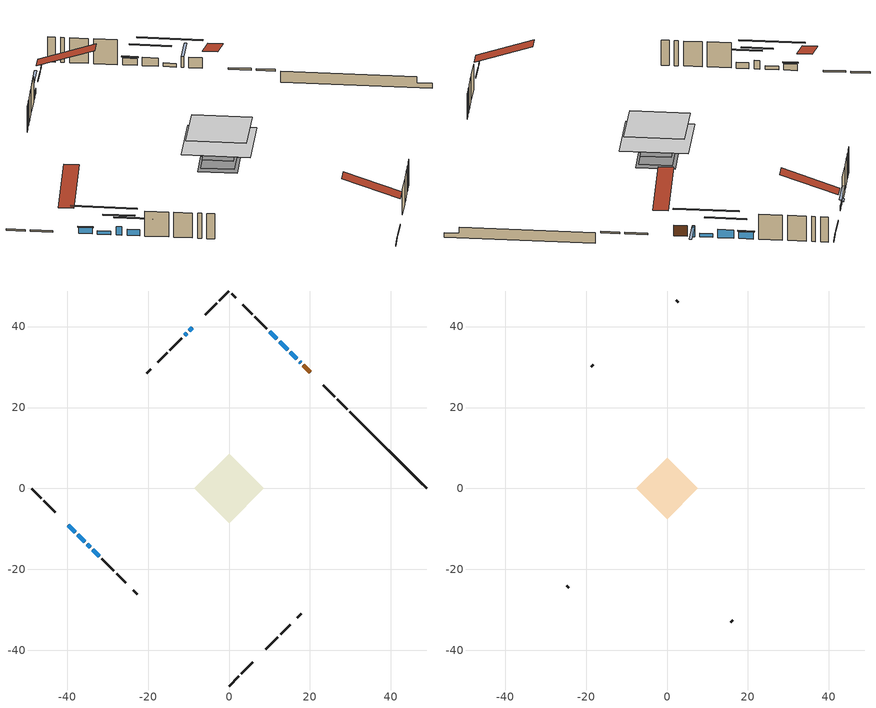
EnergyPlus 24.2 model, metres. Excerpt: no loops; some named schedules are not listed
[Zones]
conditioned space
 floor outside (Floor1 construction): -3.89,0 0,3.89 3.89,0 0,-3.89 z1.48
 floor adiabatic (AdiabaticFloorConstruction): -8.59,0 0,8.59 8.59,0 0,-8.59 z3.92
 floor foundation (Slab1 construction): -4.74,0.22 -0.22,4.74 4.74,-0.22 0.22,-4.74 z-0.63
 floor foundation (Slab2 construction): -4.2,0 0,4.2 4.2,0 0,-4.2 z0
 wall outside (RimJoist1 construction): 0,-48.79 2.38,-46.41 / -48.79,0 -46.41,-2.38 / 0,48.79 -2.38,46.41 / 29.17,19.62 26.79,22.01 z1.48:1.78
 wall outside (RimJoist2 construction): 3.04,-45.75 5.87,-42.92 / -45.75,-3.04 -42.92,-5.87 / -3.04,45.75 -5.87,42.92 / 26.13,22.66 23.3,25.49 z1.48:1.78
 wall outside (AdiabaticWallConstruction 1): 20.04,28.75 18.35,30.45 z1.48:3.51
 wall outside (AdiabaticWallConstruction): 17.69,31.1 17.42,31.37 z1.48:3.54; -39.67,-9.13 -38.01,-10.79 z1.48:2.71; 16.76,32.03 15.15,33.65 / -37.35,-11.44 -35.66,-13.13 z1.48:2.17; -35,-13.79 -34.28,-14.51 z1.48:3.11; 14.49,34.3 12.51,36.28 z1.48:3.08; -9.13,39.67 -9.77,39.02 z1.48:2.43; -33.63,-15.17 -32.06,-16.74 z1.48:2.64; 11.86,36.94 10.04,38.76 z1.48:2.83; -10.42,38.37 -10.98,37.81 z1.48:2.3
 wall outside (Wall1 construction): 9.13,-39.67 12.1,-36.69 / -31.4,-17.39 -28.43,-20.36 / -11.64,37.16 -14.61,34.19 / 9.38,39.41 6.41,42.39 z1.48:6.36
 wall outside (Wall2 construction): 12.76,-36.04 15.08,-33.71 / -27.77,-21.02 -25.45,-23.34 / -15.26,33.53 -17.59,31.21 / 5.75,43.04 3.43,45.37 z1.48:6.36
 wall outside (Wall4 construction): 16.88,-31.91 17.85,-30.94 / -23.65,-25.14 -22.68,-26.12 / -19.39,29.41 -20.36,28.43 / 1.63,47.16 0.66,48.14 z1.48:6.36
 wall foundation (FoundationWall1 construction): 29.83,18.97,-0.63 29.83,18.97,1.48 46.9,1.9,1.48 46.9,1.9,0.28 48.79,0,0.28 48.79,0,-0.63
 window (WindowConstruction 6): 17.69,31.1 17.42,31.37 z1.48:3.54
 window (WindowConstruction 5): -39.67,-9.13 -38.01,-10.79 z1.48:2.71
 window (WindowConstruction 8): 16.76,32.03 15.15,33.65 z1.48:2.17
 window (WindowConstruction 9): -37.35,-11.44 -35.66,-13.13 z1.48:2.17
 window (WindowConstruction 7): -35,-13.79 -34.28,-14.51 z1.48:3.1
 window (WindowConstruction): 14.49,34.3 12.51,36.28 z1.48:3.08
 window (WindowConstruction 1): -9.13,39.67 -9.77,39.03 z1.48:2.43
 window (WindowConstruction 2): -33.63,-15.17 -32.06,-16.73 z1.48:2.64
 window (WindowConstruction 3): 11.86,36.94 10.04,38.76 z1.48:2.83
 window (WindowConstruction 4): -10.42,38.37 -10.98,37.81 z1.48:2.3
 door (Door): 20.04,28.75 18.35,30.45 z1.48:3.51
 ceiling adiabatic (AdiabaticFloorConstruction): 0,-8.59 8.59,0 0,8.59 -8.59,0 z3.92
attic - vented
 floor to conditioned space (Floor2 construction Reversed): -7.57,0 0,7.57 7.57,0 0,-7.57 z6.36
 wall outside (Wall3 construction): 15.74,-33.06 16.22,-32.57 / -24.79,-24 -24.31,-24.49 / -18.24,30.55 -18.73,30.06 / 2.77,46.02 2.29,46.51 z1.48:6.36
 roof outside (Roof1 construction): 8.47,-40.32,6.36 1.09,-32.95,9.83 -0.85,-34.89,9.83 6.53,-42.27,6.36; -40.32,-8.47,6.36 -32.95,-1.09,9.83 -34.89,0.85,9.83 -42.27,-6.53,6.36; -8.47,40.32,6.36 -1.09,32.95,9.83 0.85,34.89,9.83 -6.53,42.27,6.36; 20.7,28.09,6.36 13.32,20.72,9.83 15.27,18.77,9.83 22.64,26.15,6.36
shading: 17.4,31.39 17.71,31.08 21.59,34.96 21.28,35.28 z3.57; -37.86,-10.93 -39.81,-8.99 -40.1,-9.28 -38.15,-11.22 z2.91; 11.82,36.98 20.09,28.7 20.38,28.99 12.11,37.27 z6.87; -32.33,-16.46 -40.68,-8.11 -40.97,-8.41 -32.62,-16.76 z6.87; -32.63,-16.16 -36.66,-12.14 -36.95,-12.43 -32.92,-16.46 z5.45; 10.86,37.94 16.14,32.65 16.44,32.94 11.15,38.23 z5.42; -11.42,37.37 -7.47,41.32 -7.76,41.61 -11.71,37.66 z4.77; -30.4,-18.39 -35.28,-13.51 -35.57,-13.8 -30.69,-18.68 z4.98; 9.9,38.9 12,36.79 12.29,37.09 10.19,39.19 z3.03; -11.12,37.67 -10.28,38.51 -10.57,38.8 -11.41,37.96 z2.5
[Building]
Building 1: Terrain=Suburbs
[Site:Location]
Saskatoon Intl AP_SK: Latitude {deg}=52.17; Longitude {deg}=-106.7; Time Zone {hr}=-6; Elevation {m}=504; Keep Site Location Information=Yes
[Site:GroundTemperature:Shallow]
-3.29371, -5.9198, -6.13011, -4.88389, 0.118965, 5.09852, 9.41553, 12.1502, 12.3826, 10.1583, 5.95142, 1.12462
[Site:WaterMainsTemperature]
Calculation Method=Schedule; Temperature Schedule=mains temperature schedule
[Material] Roughness=Rough; Thermal Absorptance=0.9
Name | Thickness {m} | Conductivity {W/m-K} | Density {kg/m3} | Specific Heat {J/kg-K} | Solar Absorptance | Visible Absorptance
asphalt or fiberglass shingles | 0.00635 | 0.162714 | 1121.4 | 1465.45 | 0.84 | 0.84
ceiling loosefill ins | 0.254 | 0.0480833 | 16.02 | 1046.75 | 0.7 | 0.7
ceiling stud and cavity | 0.1397 | 0.351045 | 65.682 | 1177.47 | 0.7 | 0.7
concrete 4.0 in. | 0.1016 | 1.803125 | 2242.8 | 837.4 | 0.7 | 0.7
concrete 8.0 in. | 0.2032 | 1.803125 | 2242.8 | 837.4 | 0.7 | 0.7
door material | 0.04445 | 0.0451087 | 512.64 | 1214.23 | 0.7 | 0.7
exterior vertical ins | 0.0416097 | 0.029427 | 32.04 | 1214.23 | 0.7 | 0.7
floor covering | 0.0127 | 0.0433444 | 54.468 | 1339.84 | 0.6 | 0.6
floor rigid ins; rim joist rigid ins; wall rigid ins | 0.051816 | 0.029427 | 32.04 | 1214.23 | 0.7 | 0.7
floor rigid ins 1; wall rigid ins 1 | 0.512978 | 0.029427 | 32.04 | 1214.23 | 0.7 | 0.7
floor stud and cavity | 0.1397 | 0.35706 | 92.3553 | 1139.71 | 0.7 | 0.7
floor stud and cavity 1 | 0.1397 | 1.75129 | 37.0049 | 1207.88 | 0.7 | 0.7
furniture material conditioned space 1 | 0.1524 | 0.115458 | 640.8 | 1214.23 | 0.6 | 0.6
gypsum board | 0.0127 | 0.160291 | 801 | 837.4 | 0.6 | 0.6
gypsum board 1 | 0.0127 | 0.160291 | 801 | 837.4 | 0.7 | 0.7
osb sheathing 0.5 in. | 0.0127 | 0.115458 | 512.64 | 1214.23 | 0.7 | 0.7
osb sheathing 0.75 in. | 0.01905 | 0.115458 | 512.64 | 1214.23 | 0.7 | 0.7
osb sheathing 2.0 in. | 0.0508 | 0.115458 | 512.64 | 1214.23 | 0.7 | 0.7
rim joist stud and cavity | 0.0508 | 0.0387467 | 125.044 | 1163.47 | 0.6 | 0.6
wall stud and cavity | 0.1397 | 0.198349 | 139.0536 | 1170.24 | 0.7 | 0.7
wall stud and cavity 1 | 0.1397 | 0.207153 | 139.0536 | 1170.24 | 0.7 | 0.7
wall stud and cavity 2 | 0.0889 | 6.1454 | 50.32683 | 1063.81 | 0.6 | 0.6
wall stud and cavity 3 | 0.1397 | 0.255425 | 139.0536 | 1170.24 | 0.7 | 0.7
wall stud and cavity 4 | 0.0889 | 0.380278 | 52.3479 | 1209.89 | 0.7 | 0.7
wall stud and cavity 5 | 0.0889 | 0.391764 | 83.0341 | 1211.67 | 0.7 | 0.7
wood siding | 0.0254 | 0.102417 | 544.68 | 1172.36 | 0.4 | 0.4
wood siding 1 | 0.00254 | 0.102417 | 544.68 | 1172.36 | 0.4 | 0.4
wood siding 2; wood siding 3; wood siding 4 | 0.0254 | 0.102417 | 544.68 | 1172.36 | 0.7 | 0.7
[WindowMaterial:SimpleGlazingSystem]
Name | U-Factor {W/m2-K} | Solar Heat Gain Coefficient
WindowMaterial | 2.87988 | 0.7
WindowMaterial 1 | 2.94859 | 0.64
WindowMaterial 2 | 2.927009 | 0.66
WindowMaterial 3 | 2.91338 | 0.67
WindowMaterial 4 | 2.96619 | 0.62
WindowMaterial 5 | 2.9219 | 0.66
WindowMaterial 6 | 3.32106 | 0.58
WindowMaterial 7 | 4.04501 | 0.7
WindowMaterial 8 | 2.94007 | 0.65
WindowMaterial 9 | 2.958238 | 0.63
[Construction]
AdiabaticFloorConstruction: floor stud and cavity 1, floor rigid ins 1, osb sheathing 0.75 in., floor covering
AdiabaticWallConstruction: wood siding 3, wall rigid ins 1, wall stud and cavity 4, gypsum board
AdiabaticWallConstruction 1: wood siding 4, wall rigid ins 1, wall stud and cavity 4, gypsum board
Door: door material
Floor1 construction: floor stud and cavity, floor rigid ins, osb sheathing 0.75 in., floor covering
Floor2 construction Reversed: gypsum board, ceiling stud and cavity, ceiling loosefill ins
FoundationWall1 construction: concrete 8.0 in., gypsum board 1
furniture construction conditioned space 1: furniture material conditioned space 1
PartitionWallConstruction: gypsum board, wall stud and cavity 5, gypsum board
RimJoist1 construction; RimJoist2 construction: wood siding 2, rim joist rigid ins, osb sheathing 2.0 in., rim joist stud and cavity
Roof1 construction: asphalt or fiberglass shingles
Slab1 construction; Slab2 construction: concrete 4.0 in.
Wall1 construction: wood siding, wall rigid ins, osb sheathing 0.5 in., wall stud and cavity, gypsum board
Wall2 construction: wood siding, wall rigid ins, osb sheathing 0.5 in., wall stud and cavity 1, gypsum board
Wall3 construction: wood siding 1, wall stud and cavity 2
Wall4 construction: wood siding, wall rigid ins, osb sheathing 0.5 in., wall stud and cavity 3, gypsum board
WindowConstruction: WindowMaterial
WindowConstruction 1: WindowMaterial 1
WindowConstruction 2: WindowMaterial 2
WindowConstruction 3: WindowMaterial 3
WindowConstruction 4: WindowMaterial 4
WindowConstruction 5: WindowMaterial 5
WindowConstruction 6: WindowMaterial 6
WindowConstruction 7: WindowMaterial 7
WindowConstruction 8: WindowMaterial 8
WindowConstruction 9: WindowMaterial 9
[Zone] Multiplier=1; Part of Total Floor Area=Yes
Name | Volume {m3}
attic - vented | 64.7347
conditioned space | 481.1
[Space]
Name | Zone | Volume {m3}
attic - vented 1 | attic - vented | 64.7347
conditioned space 1 | conditioned space | 481.1
[ZoneInfiltration:EffectiveLeakageArea]
infil attic - vented 1: Zone or Space=attic - vented 1; Schedule=Always On Discrete; Effective Air Leakage Area {cm2}=3932.23; Stack Coefficient=0.000580907; Wind Coefficient=1.62845e-05
[ZoneMixing]
whole house fan mix: Zone or Space=attic - vented; Schedule=Always On Continuous; Design Flow Rate Calculation Method=Flow/Zone; Design Flow Rate {m3/s}=0; Source Zone or Space=conditioned space
[SurfaceProperty:ExposedFoundationPerimeter] Exposed Perimeter Calculation Method=TotalExposedPerimeter
Name | Total Exposed Perimeter {m}
Slab1 | 26.822
Slab2 | 17.983
[InternalMass] Zone or ZoneList=conditioned space; Space or SpaceList=conditioned space 1
Name | Construction | Surface Area {m2}
furniture mass conditioned space 1 | furniture construction conditioned space 1 | 103.24
partition wall mass | PartitionWallConstruction | 258.1
[Lights]
interior lighting: Zone or ZoneList or Space or SpaceList=conditioned space 1; Schedule=interior lighting schedule; Design Level Calculation Method=LightingLevel; Lighting Level {W}=343.2; Return Air Fraction=0; Fraction Radiant=0.6; Fraction Visible=0.2; Fraction Replaceable=1
[People]
occupants: Zone or ZoneList or Space or SpaceList=conditioned space 1; Number of People Schedule=occupants schedule; Number of People Calculation Method=People; Number of People=3; Fraction Radiant=0.314171; Sensible Heat Fraction=0.56303; Activity Level Schedule=occupants activity schedule; Carbon Dioxide Generation Rate {m3/s-W}=0; Enable ASHRAE 55 Comfort Warnings=No; Mean Radiant Temperature Calculation Type=EnclosureAveraged
[ElectricEquipment] Zone or ZoneList or Space or SpaceList=conditioned space 1; Design Level Calculation Method=EquipmentLevel
Name | Schedule | Design Level {W} | Fraction Latent | Fraction Radiant | Fraction Lost
clothes dryer | clothes dryer schedule | 140.772 | 0.015 | 0.081 | 0.85
clothes washer | clothes washer schedule | 32.1985 | 0.03 | 0.162 | 0.7
cooking range | cooking range schedule | 215.147 | 0.08 | 0.432 | 0.2
dishwasher | dishwasher schedule | 66.8632 | 0.3 | 0.18 | 0.4
fridge | fridge schedule | 72.9452 | 0 | 0.6 | 0
mech vent house fan | mech vent house fan schedule | 18.9 | 0 | 0 | 1
mech vent house fan cfis | mech vent house fan cfis schedule | 0 | 0 | 0 | 0
misc plug loads | misc plug loads schedule | 494.7 | 0.045 | 0.513 | 0.1
whole house fan | Always On Discrete | 0 | 0 | 0 | 1
[OtherEquipment] Zone or ZoneList or Space or SpaceList=conditioned space 1; Design Level Calculation Method=EquipmentLevel
Name | Fuel Type | Schedule | Design Level {W} | Fraction Latent | Fraction Radiant | Fraction Lost
clothes dryer 1 | Electricity | clothes dryer schedule | 0 | 0.015 | 0.081 | 0.85
cooking range 1 | Electricity | cooking range schedule | 0 | 0.08 | 0.432 | 0.2
general water use latent | None | general water use schedule | 62.594 | 1 | 0 | 0
general water use sensible | None | general water use schedule | -61.6891 | 0 | 0.6 | 0
mech vent house fan latent load | None | Always On Discrete | 0 | 1 | 0 | 0
mech vent house fan sensible load | None | Always On Discrete | 0 | 0 | 0 | 0
water heater energy adjustment1 | NaturalGas | Always On Discrete | 0.01 | 0 | 0 | 1
[ZoneInfiltration:DesignFlowRate] Zone or ZoneList or Space or SpaceList=conditioned space 1; Schedule=Always On Discrete; Design Flow Rate Calculation Method=Flow/Zone; Design Flow Rate {m3/s}=0
infil flow; natural vent flow; whole house fan flow
[Foundation:Kiva] Initial Indoor Air Temperature {C}=21; Wall Depth Below Slab {m}=0.2032
Name | Wall Height Above Grade {m} | Custom Block Material Name 1 | Custom Block Depth 1 {m} | Custom Block X Position 1 {m} | Custom Block Z Position 1 {m}
Foundation Kiva 1 | 1.48002 | exterior vertical ins | 2.11001 | 0.2159 | 0
Foundation Kiva 2 | 0.1016
[Foundation:Kiva:Settings]
Soil Conductivity {W/m-K}=0.849921; Soil Density {kg/m3}=1842.3; Soil Specific Heat {J/kg-K}=418.7; Ground Solar Absorptivity=0.9; Ground Thermal Absorptivity=0.9; Ground Surface Roughness {m}=0.03; Far-Field Width {m}=40; Deep-Ground Boundary Condition=ZeroFlux; Deep-Ground Depth {m}=40; Minimum Cell Dimension {m}=0.2; Maximum Cell Growth Coefficient=3; Simulation Timestep=Timestep
[Exterior:Lights]
exterior lighting: Schedule=exterior lighting schedule; Design Level {W}=75.6
[Schedule:Constant]
Name | Hourly Value
Always On Continuous; mech vent house fan schedule; mech vent house fan cfis schedule; Always On Discrete | 1
occupants activity schedule | 117.228
fridge schedule | 0
[Schedule:Week:Daily]
interior lighting schedule Week Rule - Jan1-Jan27: interior lighting schedule day, interior lighting schedule day, interior lighting schedule day, interior lighting schedule day, interior lighting schedule day, interior lighting schedule day, interior lighting schedule day, interior lighting schedule default day, interior lighting schedule default day, interior lighting schedule default day, interior lighting schedule default day, interior lighting schedule default day
interior lighting schedule Week Rule - Jan28-Feb3: interior lighting schedule day, interior lighting schedule day, interior lighting schedule day, interior lighting schedule day, interior lighting schedule day 1, interior lighting schedule day 1, interior lighting schedule day 1, interior lighting schedule default day, interior lighting schedule default day, interior lighting schedule default day, interior lighting schedule default day, interior lighting schedule default day
interior lighting schedule Week Rule - Feb4-Feb24: interior lighting schedule day 1, interior lighting schedule day 1, interior lighting schedule day 1, interior lighting schedule day 1, interior lighting schedule day 1, interior lighting schedule day 1, interior lighting schedule day 1, interior lighting schedule default day, interior lighting schedule default day, interior lighting schedule default day, interior lighting schedule default day, interior lighting schedule default day
interior lighting schedule Week Rule - Feb25-Mar3: interior lighting schedule day 1, interior lighting schedule day 1, interior lighting schedule day 1, interior lighting schedule day 1, interior lighting schedule day 2, interior lighting schedule day 2, interior lighting schedule day 2, interior lighting schedule default day, interior lighting schedule default day, interior lighting schedule default day, interior lighting schedule default day, interior lighting schedule default day
interior lighting schedule Week Rule - Mar4-Mar31: interior lighting schedule day 2, interior lighting schedule day 2, interior lighting schedule day 2, interior lighting schedule day 2, interior lighting schedule day 2, interior lighting schedule day 2, interior lighting schedule day 2, interior lighting schedule default day, interior lighting schedule default day, interior lighting schedule default day, interior lighting schedule default day, interior lighting schedule default day
interior lighting schedule Week Rule - Apr1-Apr28: interior lighting schedule day 3, interior lighting schedule day 3, interior lighting schedule day 3, interior lighting schedule day 3, interior lighting schedule day 3, interior lighting schedule day 3, interior lighting schedule day 3, interior lighting schedule default day, interior lighting schedule default day, interior lighting schedule default day, interior lighting schedule default day, interior lighting schedule default day
interior lighting schedule Week Rule - Apr29-May5: interior lighting schedule day 3, interior lighting schedule day 3, interior lighting schedule day 4, interior lighting schedule day 4, interior lighting schedule day 4, interior lighting schedule day 4, interior lighting schedule day 4, interior lighting schedule default day, interior lighting schedule default day, interior lighting schedule default day, interior lighting schedule default day, interior lighting schedule default day
interior lighting schedule Week Rule - May6-May26: interior lighting schedule day 4, interior lighting schedule day 4, interior lighting schedule day 4, interior lighting schedule day 4, interior lighting schedule day 4, interior lighting schedule day 4, interior lighting schedule day 4, interior lighting schedule default day, interior lighting schedule default day, interior lighting schedule default day, interior lighting schedule default day, interior lighting schedule default day
interior lighting schedule Week Rule - May27-Jun2: interior lighting schedule day 4, interior lighting schedule day 4, interior lighting schedule day 4, interior lighting schedule day 4, interior lighting schedule day 4, interior lighting schedule day 5, interior lighting schedule day 5, interior lighting schedule default day, interior lighting schedule default day, interior lighting schedule default day, interior lighting schedule default day, interior lighting schedule default day
interior lighting schedule Week Rule - Jun3-Jun30: interior lighting schedule day 5, interior lighting schedule day 5, interior lighting schedule day 5, interior lighting schedule day 5, interior lighting schedule day 5, interior lighting schedule day 5, interior lighting schedule day 5, interior lighting schedule default day, interior lighting schedule default day, interior lighting schedule default day, interior lighting schedule default day, interior lighting schedule default day
interior lighting schedule Week Rule - Jul1-Jul28: interior lighting schedule day 6, interior lighting schedule day 6, interior lighting schedule day 6, interior lighting schedule day 6, interior lighting schedule day 6, interior lighting schedule day 6, interior lighting schedule day 6, interior lighting schedule default day, interior lighting schedule default day, interior lighting schedule default day, interior lighting schedule default day, interior lighting schedule default day
interior lighting schedule Week Rule - Jul29-Aug4: interior lighting schedule day 6, interior lighting schedule day 6, interior lighting schedule day 6, interior lighting schedule day 7, interior lighting schedule day 7, interior lighting schedule day 7, interior lighting schedule day 7, interior lighting schedule default day, interior lighting schedule default day, interior lighting schedule default day, interior lighting schedule default day, interior lighting schedule default day
interior lighting schedule Week Rule - Aug5-Aug25: interior lighting schedule day 7, interior lighting schedule day 7, interior lighting schedule day 7, interior lighting schedule day 7, interior lighting schedule day 7, interior lighting schedule day 7, interior lighting schedule day 7, interior lighting schedule default day, interior lighting schedule default day, interior lighting schedule default day, interior lighting schedule default day, interior lighting schedule default day
interior lighting schedule Week Rule - Aug26-Sep1: interior lighting schedule day 7, interior lighting schedule day 7, interior lighting schedule day 7, interior lighting schedule day 7, interior lighting schedule day 7, interior lighting schedule day 7, interior lighting schedule day 8, interior lighting schedule default day, interior lighting schedule default day, interior lighting schedule default day, interior lighting schedule default day, interior lighting schedule default day
interior lighting schedule Week Rule - Sep2-Sep29: interior lighting schedule day 8, interior lighting schedule day 8, interior lighting schedule day 8, interior lighting schedule day 8, interior lighting schedule day 8, interior lighting schedule day 8, interior lighting schedule day 8, interior lighting schedule default day, interior lighting schedule default day, interior lighting schedule default day, interior lighting schedule default day, interior lighting schedule default day
interior lighting schedule Week Rule - Sep30-Oct6: interior lighting schedule day 8, interior lighting schedule day 9, interior lighting schedule day 9, interior lighting schedule day 9, interior lighting schedule day 9, interior lighting schedule day 9, interior lighting schedule day 9, interior lighting schedule default day, interior lighting schedule default day, interior lighting schedule default day, interior lighting schedule default day, interior lighting schedule default day
interior lighting schedule Week Rule - Oct7-Oct27: interior lighting schedule day 9, interior lighting schedule day 9, interior lighting schedule day 9, interior lighting schedule day 9, interior lighting schedule day 9, interior lighting schedule day 9, interior lighting schedule day 9, interior lighting schedule default day, interior lighting schedule default day, interior lighting schedule default day, interior lighting schedule default day, interior lighting schedule default day
interior lighting schedule Week Rule - Oct28-Nov3: interior lighting schedule day 9, interior lighting schedule day 9, interior lighting schedule day 9, interior lighting schedule day 9, interior lighting schedule day 10, interior lighting schedule day 10, interior lighting schedule day 10, interior lighting schedule default day, interior lighting schedule default day, interior lighting schedule default day, interior lighting schedule default day, interior lighting schedule default day
interior lighting schedule Week Rule - Nov4-Nov24: interior lighting schedule day 10, interior lighting schedule day 10, interior lighting schedule day 10, interior lighting schedule day 10, interior lighting schedule day 10, interior lighting schedule day 10, interior lighting schedule day 10, interior lighting schedule default day, interior lighting schedule default day, interior lighting schedule default day, interior lighting schedule default day, interior lighting schedule default day
interior lighting schedule Week Rule - Nov25-Dec1: interior lighting schedule day 10, interior lighting schedule day 10, interior lighting schedule day 10, interior lighting schedule day 10, interior lighting schedule day 10, interior lighting schedule day 10, interior lighting schedule day 11, interior lighting schedule default day, interior lighting schedule default day, interior lighting schedule default day, interior lighting schedule default day, interior lighting schedule default day
interior lighting schedule Week Rule - Dec2-Dec31: interior lighting schedule day 11, interior lighting schedule day 11, interior lighting schedule day 11, interior lighting schedule day 11, interior lighting schedule day 11, interior lighting schedule day 11, interior lighting schedule day 11, interior lighting schedule default day, interior lighting schedule default day, interior lighting schedule default day, interior lighting schedule default day, interior lighting schedule default day
occupants schedule Week Rule - Jan1-Dec31: occupants schedule day, occupants schedule day, occupants schedule day, occupants schedule day, occupants schedule day, occupants schedule day, occupants schedule day, occupants schedule default day, occupants schedule default day, occupants schedule default day, occupants schedule default day, occupants schedule default day
clothes dryer schedule Week Rule - Jan1-Dec31: clothes dryer schedule day, clothes dryer schedule day, clothes dryer schedule day, clothes dryer schedule day, clothes dryer schedule day, clothes dryer schedule day, clothes dryer schedule day, clothes dryer schedule default day, clothes dryer schedule default day, clothes dryer schedule default day, clothes dryer schedule default day, clothes dryer schedule default day
clothes washer schedule Week Rule - Jan1-Dec31: clothes washer schedule day, clothes washer schedule day, clothes washer schedule day, clothes washer schedule day, clothes washer schedule day, clothes washer schedule day, clothes washer schedule day, clothes washer schedule default day, clothes washer schedule default day, clothes washer schedule default day, clothes washer schedule default day, clothes washer schedule default day
cooking range schedule Week Rule - Jan1-Dec31: cooking range schedule day, cooking range schedule day, cooking range schedule day, cooking range schedule day, cooking range schedule day, cooking range schedule day, cooking range schedule day, cooking range schedule default day, cooking range schedule default day, cooking range schedule default day, cooking range schedule default day, cooking range schedule default day
dishwasher schedule Week Rule - Jan1-Dec31: dishwasher schedule day, dishwasher schedule day, dishwasher schedule day, dishwasher schedule day, dishwasher schedule day, dishwasher schedule day, dishwasher schedule day, dishwasher schedule default day, dishwasher schedule default day, dishwasher schedule default day, dishwasher schedule default day, dishwasher schedule default day
misc plug loads schedule Week Rule - Jan1-Dec31: misc plug loads schedule day, misc plug loads schedule day, misc plug loads schedule day, misc plug loads schedule day, misc plug loads schedule day, misc plug loads schedule day, misc plug loads schedule day, misc plug loads schedule default day, misc plug loads schedule default day, misc plug loads schedule default day, misc plug loads schedule default day, misc plug loads schedule default day
general water use schedule Week Rule - Jan1-Dec31: general water use schedule day, general water use schedule day, general water use schedule day, general water use schedule day, general water use schedule day, general water use schedule day, general water use schedule day, general water use schedule default day, general water use schedule default day, general water use schedule default day, general water use schedule default day, general water use schedule default day
exterior lighting schedule Week Rule - Jan1-Jan27: exterior lighting schedule day, exterior lighting schedule day, exterior lighting schedule day, exterior lighting schedule day, exterior lighting schedule day, exterior lighting schedule day, exterior lighting schedule day, exterior lighting schedule default day, exterior lighting schedule default day, exterior lighting schedule default day, exterior lighting schedule default day, exterior lighting schedule default day
exterior lighting schedule Week Rule - Jan28-Feb3: exterior lighting schedule day, exterior lighting schedule day, exterior lighting schedule day, exterior lighting schedule day, exterior lighting schedule day 1, exterior lighting schedule day 1, exterior lighting schedule day 1, exterior lighting schedule default day, exterior lighting schedule default day, exterior lighting schedule default day, exterior lighting schedule default day, exterior lighting schedule default day
exterior lighting schedule Week Rule - Feb4-Feb24: exterior lighting schedule day 1, exterior lighting schedule day 1, exterior lighting schedule day 1, exterior lighting schedule day 1, exterior lighting schedule day 1, exterior lighting schedule day 1, exterior lighting schedule day 1, exterior lighting schedule default day, exterior lighting schedule default day, exterior lighting schedule default day, exterior lighting schedule default day, exterior lighting schedule default day
exterior lighting schedule Week Rule - Feb25-Mar3: exterior lighting schedule day 1, exterior lighting schedule day 1, exterior lighting schedule day 1, exterior lighting schedule day 1, exterior lighting schedule day 2, exterior lighting schedule day 2, exterior lighting schedule day 2, exterior lighting schedule default day, exterior lighting schedule default day, exterior lighting schedule default day, exterior lighting schedule default day, exterior lighting schedule default day
exterior lighting schedule Week Rule - Mar4-Mar31: exterior lighting schedule day 2, exterior lighting schedule day 2, exterior lighting schedule day 2, exterior lighting schedule day 2, exterior lighting schedule day 2, exterior lighting schedule day 2, exterior lighting schedule day 2, exterior lighting schedule default day, exterior lighting schedule default day, exterior lighting schedule default day, exterior lighting schedule default day, exterior lighting schedule default day
exterior lighting schedule Week Rule - Apr1-Apr28: exterior lighting schedule day 3, exterior lighting schedule day 3, exterior lighting schedule day 3, exterior lighting schedule day 3, exterior lighting schedule day 3, exterior lighting schedule day 3, exterior lighting schedule day 3, exterior lighting schedule default day, exterior lighting schedule default day, exterior lighting schedule default day, exterior lighting schedule default day, exterior lighting schedule default day
exterior lighting schedule Week Rule - Apr29-May5: exterior lighting schedule day 3, exterior lighting schedule day 3, exterior lighting schedule day 4, exterior lighting schedule day 4, exterior lighting schedule day 4, exterior lighting schedule day 4, exterior lighting schedule day 4, exterior lighting schedule default day, exterior lighting schedule default day, exterior lighting schedule default day, exterior lighting schedule default day, exterior lighting schedule default day
exterior lighting schedule Week Rule - May6-May26: exterior lighting schedule day 4, exterior lighting schedule day 4, exterior lighting schedule day 4, exterior lighting schedule day 4, exterior lighting schedule day 4, exterior lighting schedule day 4, exterior lighting schedule day 4, exterior lighting schedule default day, exterior lighting schedule default day, exterior lighting schedule default day, exterior lighting schedule default day, exterior lighting schedule default day
exterior lighting schedule Week Rule - May27-Jun2: exterior lighting schedule day 4, exterior lighting schedule day 4, exterior lighting schedule day 4, exterior lighting schedule day 4, exterior lighting schedule day 4, exterior lighting schedule day 5, exterior lighting schedule day 5, exterior lighting schedule default day, exterior lighting schedule default day, exterior lighting schedule default day, exterior lighting schedule default day, exterior lighting schedule default day
exterior lighting schedule Week Rule - Jun3-Jun30: exterior lighting schedule day 5, exterior lighting schedule day 5, exterior lighting schedule day 5, exterior lighting schedule day 5, exterior lighting schedule day 5, exterior lighting schedule day 5, exterior lighting schedule day 5, exterior lighting schedule default day, exterior lighting schedule default day, exterior lighting schedule default day, exterior lighting schedule default day, exterior lighting schedule default day
exterior lighting schedule Week Rule - Jul1-Jul28: exterior lighting schedule day 6, exterior lighting schedule day 6, exterior lighting schedule day 6, exterior lighting schedule day 6, exterior lighting schedule day 6, exterior lighting schedule day 6, exterior lighting schedule day 6, exterior lighting schedule default day, exterior lighting schedule default day, exterior lighting schedule default day, exterior lighting schedule default day, exterior lighting schedule default day
exterior lighting schedule Week Rule - Jul29-Aug4: exterior lighting schedule day 6, exterior lighting schedule day 6, exterior lighting schedule day 6, exterior lighting schedule day 7, exterior lighting schedule day 7, exterior lighting schedule day 7, exterior lighting schedule day 7, exterior lighting schedule default day, exterior lighting schedule default day, exterior lighting schedule default day, exterior lighting schedule default day, exterior lighting schedule default day
exterior lighting schedule Week Rule - Aug5-Aug25: exterior lighting schedule day 7, exterior lighting schedule day 7, exterior lighting schedule day 7, exterior lighting schedule day 7, exterior lighting schedule day 7, exterior lighting schedule day 7, exterior lighting schedule day 7, exterior lighting schedule default day, exterior lighting schedule default day, exterior lighting schedule default day, exterior lighting schedule default day, exterior lighting schedule default day
exterior lighting schedule Week Rule - Aug26-Sep1: exterior lighting schedule day 7, exterior lighting schedule day 7, exterior lighting schedule day 7, exterior lighting schedule day 7, exterior lighting schedule day 7, exterior lighting schedule day 7, exterior lighting schedule day 8, exterior lighting schedule default day, exterior lighting schedule default day, exterior lighting schedule default day, exterior lighting schedule default day, exterior lighting schedule default day
exterior lighting schedule Week Rule - Sep2-Sep29: exterior lighting schedule day 8, exterior lighting schedule day 8, exterior lighting schedule day 8, exterior lighting schedule day 8, exterior lighting schedule day 8, exterior lighting schedule day 8, exterior lighting schedule day 8, exterior lighting schedule default day, exterior lighting schedule default day, exterior lighting schedule default day, exterior lighting schedule default day, exterior lighting schedule default day
exterior lighting schedule Week Rule - Sep30-Oct6: exterior lighting schedule day 8, exterior lighting schedule day 9, exterior lighting schedule day 9, exterior lighting schedule day 9, exterior lighting schedule day 9, exterior lighting schedule day 9, exterior lighting schedule day 9, exterior lighting schedule default day, exterior lighting schedule default day, exterior lighting schedule default day, exterior lighting schedule default day, exterior lighting schedule default day
exterior lighting schedule Week Rule - Oct7-Oct27: exterior lighting schedule day 9, exterior lighting schedule day 9, exterior lighting schedule day 9, exterior lighting schedule day 9, exterior lighting schedule day 9, exterior lighting schedule day 9, exterior lighting schedule day 9, exterior lighting schedule default day, exterior lighting schedule default day, exterior lighting schedule default day, exterior lighting schedule default day, exterior lighting schedule default day
exterior lighting schedule Week Rule - Oct28-Nov3: exterior lighting schedule day 9, exterior lighting schedule day 9, exterior lighting schedule day 9, exterior lighting schedule day 9, exterior lighting schedule day 10, exterior lighting schedule day 10, exterior lighting schedule day 10, exterior lighting schedule default day, exterior lighting schedule default day, exterior lighting schedule default day, exterior lighting schedule default day, exterior lighting schedule default day
[Schedule:Year]
interior lighting schedule: interior lighting schedule Week Rule - Jan1-Jan27, 1, 1, 1, 27, interior lighting schedule Week Rule - Jan28-Feb3, 1, 28, 2, 3, interior lighting schedule Week Rule - Feb4-Feb24, 2, 4, 2, 24, interior lighting schedule Week Rule - Feb25-Mar3, 2, 25, 3, 3, interior lighting schedule Week Rule - Mar4-Mar31, 3, 4, 3, 31, interior lighting schedule Week Rule - Apr1-Apr28, 4, 1, 4, 28, interior lighting schedule Week Rule - Apr29-May5, 4, 29, 5, 5, interior lighting schedule Week Rule - May6-May26, 5, 6, 5, 26, interior lighting schedule Week Rule - May27-Jun2, 5, 27, 6, 2, interior lighting schedule Week Rule - Jun3-Jun30, 6, 3, 6, 30, interior lighting schedule Week Rule - Jul1-Jul28, 7, 1, 7, 28, interior lighting schedule Week Rule - Jul29-Aug4, 7, 29, 8, 4, interior lighting schedule Week Rule - Aug5-Aug25, 8, 5, 8, 25, interior lighting schedule Week Rule - Aug26-Sep1, 8, 26, 9, 1, interior lighting schedule Week Rule - Sep2-Sep29, 9, 2, 9, 29, interior lighting schedule Week Rule - Sep30-Oct6, 9, 30, 10, 6, interior lighting schedule Week Rule - Oct7-Oct27, 10, 7, 10, 27, interior lighting schedule Week Rule - Oct28-Nov3, 10, 28, 11, 3, interior lighting schedule Week Rule - Nov4-Nov24, 11, 4, 11, 24, interior lighting schedule Week Rule - Nov25-Dec1, 11, 25, 12, 1, interior lighting schedule Week Rule - Dec2-Dec31, 12, 2, 12, 31
occupants schedule: occupants schedule Week Rule - Jan1-Dec31, 1, 1, 12, 31
clothes dryer schedule: clothes dryer schedule Week Rule - Jan1-Dec31, 1, 1, 12, 31
clothes washer schedule: clothes washer schedule Week Rule - Jan1-Dec31, 1, 1, 12, 31
cooking range schedule: cooking range schedule Week Rule - Jan1-Dec31, 1, 1, 12, 31
dishwasher schedule: dishwasher schedule Week Rule - Jan1-Dec31, 1, 1, 12, 31
misc plug loads schedule: misc plug loads schedule Week Rule - Jan1-Dec31, 1, 1, 12, 31
general water use schedule: general water use schedule Week Rule - Jan1-Dec31, 1, 1, 12, 31
exterior lighting schedule: exterior lighting schedule Week Rule - Jan1-Jan27, 1, 1, 1, 27, exterior lighting schedule Week Rule - Jan28-Feb3, 1, 28, 2, 3, exterior lighting schedule Week Rule - Feb4-Feb24, 2, 4, 2, 24, exterior lighting schedule Week Rule - Feb25-Mar3, 2, 25, 3, 3, exterior lighting schedule Week Rule - Mar4-Mar31, 3, 4, 3, 31, exterior lighting schedule Week Rule - Apr1-Apr28, 4, 1, 4, 28, exterior lighting schedule Week Rule - Apr29-May5, 4, 29, 5, 5, exterior lighting schedule Week Rule - May6-May26, 5, 6, 5, 26, exterior lighting schedule Week Rule - May27-Jun2, 5, 27, 6, 2, exterior lighting schedule Week Rule - Jun3-Jun30, 6, 3, 6, 30, exterior lighting schedule Week Rule - Jul1-Jul28, 7, 1, 7, 28, exterior lighting schedule Week Rule - Jul29-Aug4, 7, 29, 8, 4, exterior lighting schedule Week Rule - Aug5-Aug25, 8, 5, 8, 25, exterior lighting schedule Week Rule - Aug26-Sep1, 8, 26, 9, 1, exterior lighting schedule Week Rule - Sep2-Sep29, 9, 2, 9, 29, exterior lighting schedule Week Rule - Sep30-Oct6, 9, 30, 10, 6, exterior lighting schedule Week Rule - Oct7-Oct27, 10, 7, 10, 27, exterior lighting schedule Week Rule - Oct28-Nov3, 10, 28, 11, 3, exterior lighting schedule Week Rule - Nov4-Nov24, 11, 4, 11, 24, exterior lighting schedule Week Rule - Nov25-Dec1, 11, 25, 12, 1, exterior lighting schedule Week Rule - Dec2-Dec31, 12, 2, 12, 31
[Schedule:Compact]
mains temperature schedule: Through: 01/01, For: AllDays, Until: 24:00, 3.00833, Through: 01/02, For: AllDays, Until: 24:00, 2.92833, Through: 01/03, For: AllDays, Until: 24:00, 2.84889, Through: 01/04, For: AllDays, Until: 24:00, 2.77111, Through: 01/05, For: AllDays, Until: 24:00, 2.69389, Through: 01/06, For: AllDays, Until: 24:00, 2.61778, Through: 01/07, For: AllDays, Until: 24:00, 2.54333, Through: 01/08, For: AllDays, Until: 24:00, 2.46944, Through: 01/09, For: AllDays, Until: 24:00, 2.39667, Through: 01/10, For: AllDays, Until: 24:00, 2.32556, Through: 01/11, For: AllDays, Until: 24:00, 2.255, Through: 01/12, For: AllDays, Until: 24:00, 2.18611, Through: 01/13, For: AllDays, Until: 24:00, 2.11833, Through: 01/14, For: AllDays, Until: 24:00, 2.05167, Through: 01/15, For: AllDays, Until: 24:00, 1.98611, Through: 01/16, For: AllDays, Until: 24:00, 1.92222, Through: 01/17, For: AllDays, Until: 24:00, 1.85944, Through: 01/18, For: AllDays, Until: 24:00, 1.79778, Through: 01/19, For: AllDays, Until: 24:00, 1.73778, Through: 01/20, For: AllDays, Until: 24:00, 1.67889, Through: 01/21, For: AllDays, Until: 24:00, 1.62167, Through: 01/22, For: AllDays, Until: 24:00, 1.56556, Through: 01/23, For: AllDays, Until: 24:00, 1.51056, Through: 01/24, For: AllDays, Until: 24:00, 1.45778, Through: 01/25, For: AllDays, Until: 24:00, 1.40556, Through: 01/26, For: AllDays, Until: 24:00, 1.35556, Through: 01/27, For: AllDays, Until: 24:00, 1.30667, Through: 01/28, For: AllDays, Until: 24:00, 1.25944, Through: 01/29, For: AllDays, Until: 24:00, 1.21333, Through: 01/30, For: AllDays, Until: 24:00, 1.16889, Through: 01/31, For: AllDays, Until: 24:00, 1.12611, Through: 02/01, For: AllDays, Until: 24:00, 1.085, Through: 02/02, For: AllDays, Until: 24:00, 1.045, Through: 02/03, For: AllDays, Until: 24:00, 1.00667, Through: 02/04, For: AllDays, Until: 24:00, 0.97, Through: 02/05, For: AllDays, Until: 24:00, 0.935, Through: 02/06, For: AllDays, Until: 24:00, 0.901667, Through: 02/07, For: AllDays, Until: 24:00, 0.869444, Through: 02/08, For: AllDays, Until: 24:00, 0.839444, Through: 02/09, For: AllDays, Until: 24:00, 0.810556, Through: 02/10, For: AllDays, Until: 24:00, 0.783889, Through: 02/11, For: AllDays, Until: 24:00, 0.758333, Through: 02/12, For: AllDays, Until: 24:00, 0.734444, Through: 02/13, For: AllDays, Until: 24:00, 0.712222, Through: 02/14, For: AllDays, Until: 24:00, 0.692222, Through: 02/15, For: AllDays, Until: 24:00, 0.673333, Through: 02/16, For: AllDays, Until: 24:00, 0.656111, Through: 02/17, For: AllDays, Until: 24:00, 0.640556, Through: 02/18, For: AllDays, Until: 24:00, 0.626667, Through: 02/19, For: AllDays, Until: 24:00, 0.614444, Through: 02/20, For: AllDays, Until: 24:00, 0.604444, Through: 02/21, For: AllDays, Until: 24:00, 0.595556, Through: 02/22, For: AllDays, Until: 24:00, 0.588333, Through: 02/23, For: AllDays, Until: 24:00, 0.583333, Through: 02/24, For: AllDays, Until: 24:00, 0.579444, Through: 02/25, For: AllDays, Until: 24:00, 0.577778, Through: 02/26, For: AllDays, Until: 24:00, 0.577222, Through: 02/27, For: AllDays, Until: 24:00, 0.578889, Through: 02/28, For: AllDays, Until: 24:00, 0.581667, Through: 03/01, For: AllDays, Until: 24:00, 0.586667, Through: 03/02, For: AllDays, Until: 24:00, 0.593333, Through: 03/03, For: AllDays, Until: 24:00, 0.601111, Through: 03/04, For: AllDays, Until: 24:00, 0.611111, Through: 03/05, For: AllDays, Until: 24:00, 0.622778, Through: 03/06, For: AllDays, Until: 24:00, 0.636111, Through: 03/07, For: AllDays, Until: 24:00, 0.651111, Through: 03/08, For: AllDays, Until: 24:00, 0.667778, Through: 03/09, For: AllDays, Until: 24:00, 0.686111, Through: 03/10, For: AllDays, Until: 24:00, 0.705556, Through: 03/11, For: AllDays, Until: 24:00, 0.727222, Through: 03/12, For: AllDays, Until: 24:00, 0.750556, Through: 03/13, For: AllDays, Until: 24:00, 0.775556, Through: 03/14, For: AllDays, Until: 24:00, 0.802222, Through: 03/15, For: AllDays, Until: 24:00, 0.83, Through: 03/16, For: AllDays, Until: 24:00, 0.86, Through: 03/17, For: AllDays, Until: 24:00, 0.891111, Through: 03/18, For: AllDays, Until: 24:00, 0.924444, Through: 03/19, For: AllDays, Until: 24:00, 0.958889, Through: 03/20, For: AllDays, Until: 24:00, 0.995, Through: 03/21, For: AllDays, Until: 24:00, 1.03278, Through: 03/22, For: AllDays, Until: 24:00, 1.07222, Through: 03/23, For: AllDays, Until: 24:00, 1.11278, Through: 03/24, For: AllDays, Until: 24:00, 1.15556, Through: 03/25, For: AllDays, Until: 24:00, 1.19944, Through: 03/26, For: AllDays, Until: 24:00, 1.24444, Through: 03/27, For: AllDays, Until: 24:00, 1.29167, Through: 03/28, For: AllDays, Until: 24:00, 1.34, Through: 03/29, For: AllDays, Until: 24:00, 1.39, Through: 03/30, For: AllDays, Until: 24:00, 1.44111, Through: 03/31, For: AllDays, Until: 24:00, 1.49389, Through: 04/01, For: AllDays, Until: 24:00, 1.54833, Through: 04/02, For: AllDays, Until: 24:00, 1.60389, Through: 04/03, For: AllDays, Until: 24:00, 1.66056, Through: 04/04, For: AllDays, Until: 24:00, 1.71889, Through: 04/05, For: AllDays, Until: 24:00, 1.77889, Through: 04/06, For: AllDays, Until: 24:00, 1.84, Through: 04/07, For: AllDays, Until: 24:00, 1.90222, Through: 04/08, For: AllDays, Until: 24:00, 1.96556, Through: 04/09, For: AllDays, Until: 24:00, 2.03056, Through: 04/10, For: AllDays, Until: 24:00, 2.09722, Through: 04/11, For: AllDays, Until: 24:00, 2.16444, Through: 04/12, For: AllDays, Until: 24:00, 2.23333, Through: 04/13, For: AllDays, Until: 24:00, 2.30278, Through: 04/14, For: AllDays, Until: 24:00, 2.37389, Through: 04/15, For: AllDays, Until: 24:00, 2.44611, Through: 04/16, For: AllDays, Until: 24:00, 2.52, Through: 04/17, For: AllDays, Until: 24:00, 2.59444, Through: 04/18, For: AllDays, Until: 24:00, 2.67, Through: 04/19, For: AllDays, Until: 24:00, 2.74667, Through: 04/20, For: AllDays, Until: 24:00, 2.82444, Through: 04/21, For: AllDays, Until: 24:00, 2.90278, Through: 04/22, For: AllDays, Until: 24:00, 2.98278, Through: 04/23, For: AllDays, Until: 24:00, 3.06333, Through: 04/24, For: AllDays, Until: 24:00, 3.145, Through: 04/25, For: AllDays, Until: 24:00, 3.22778, Through: 04/26, For: AllDays, Until: 24:00, 3.31167, Through: 04/27, For: AllDays, Until: 24:00, 3.39611, Through: 04/28, For: AllDays, Until: 24:00, 3.48111, Through: 04/29, For: AllDays, Until: 24:00, 3.56722, Through: 04/30, For: AllDays, Until: 24:00, 3.65444, Through: 05/01, For: AllDays, Until: 24:00, 3.74222, Through: 05/02, For: AllDays, Until: 24:00, 3.83056, Through: 05/03, For: AllDays, Until: 24:00, 3.92, Through: 05/04, For: AllDays, Until: 24:00, 4.00944, Through: 05/05, For: AllDays, Until: 24:00, 4.1, Through: 05/06, For: AllDays, Until: 24:00, 4.19167, Through: 05/07, For: AllDays, Until: 24:00, 4.28333, Through: 05/08, For: AllDays, Until: 24:00, 4.37611, Through: 05/09, For: AllDays, Until: 24:00, 4.46889, Through: 05/10, For: AllDays, Until: 24:00, 4.56278, Through: 05/11, For: AllDays, Until: 24:00, 4.65667, Through: 05/12, For: AllDays, Until: 24:00, 4.75111, Through: 05/13, For: AllDays, Until: 24:00, 4.84611, Through: 05/14, For: AllDays, Until: 24:00, 4.94167, Through: 05/15, For: AllDays, Until: 24:00, 5.03778, Through: 05/16, For: AllDays, Until: 24:00, 5.13389, Through: 05/17, For: AllDays, Until: 24:00, 5.23056, Through: 05/18, For: AllDays, Until: 24:00, 5.32722, Through: 05/19, For: AllDays, Until: 24:00, 5.42444, Through: 05/20, For: AllDays, Until: 24:00, 5.52222, Through: 05/21, For: AllDays, Until: 24:00, 5.62, Through: 05/22, For: AllDays, Until: 24:00, 5.71778, Through: 05/23, For: AllDays, Until: 24:00, 5.81556, Through: 05/24, For: AllDays, Until: 24:00, 5.91389, Through: 05/25, For: AllDays, Until: 24:00, 6.01222, Through: 05/26, For: AllDays, Until: 24:00, 6.11056, Through: 05/27, For: AllDays, Until: 24:00, 6.20944, Through: 05/28, For: AllDays, Until: 24:00, 6.30778, Through: 05/29, For: AllDays, Until: 24:00, 6.40611, Through: 05/30, For: AllDays, Until: 24:00, 6.50444, Through: 05/31, For: AllDays, Until: 24:00, 6.60333, Through: 06/01, For: AllDays, Until: 24:00, 6.70167, Through: 06/02, For: AllDays, Until: 24:00, 6.79944, Through: 06/03, For: AllDays, Until: 24:00, 6.89778, Through: 06/04, For: AllDays, Until: 24:00, 6.99556, Through: 06/05, For: AllDays, Until: 24:00, 7.09333, Through: 06/06, For: AllDays, Until: 24:00, 7.19056, Through: 06/07, For: AllDays, Until: 24:00, 7.28778, Through: 06/08, For: AllDays, Until: 24:00, 7.385, Through: 06/09, For: AllDays, Until: 24:00, 7.48111, Through: 06/10, For: AllDays, Until: 24:00, 7.57778, Through: 06/11, For: AllDays, Until: 24:00, 7.67333, Through: 06/12, For: AllDays, Until: 24:00, 7.76889, Through: 06/13, For: AllDays, Until: 24:00, 7.86389, Through: 06/14, For: AllDays, Until: 24:00, 7.95833, Through: 06/15, For: AllDays, Until: 24:00, 8.05222, Through: 06/16, For: AllDays, Until: 24:00, 8.14611, Through: 06/17, For: AllDays, Until: 24:00, 8.23889, Through: 06/18, For: AllDays, Until: 24:00, 8.33111, Through: 06/19, For: AllDays, Until: 24:00, 8.42278, Through: 06/20, For: AllDays, Until: 24:00, 8.51444, Through: 06/21, For: AllDays, Until: 24:00, 8.605, Through: 06/22, For: AllDays, Until: 24:00, 8.69444, Through: 06/23, For: AllDays, Until: 24:00, 8.78389, Through: 06/24, For: AllDays, Until: 24:00, 8.87222, Through: 06/25, For: AllDays, Until: 24:00, 8.95944, Through: 06/26, For: AllDays, Until: 24:00, 9.04667, Through: 06/27, For: AllDays, Until: 24:00, 9.13278, Through: 06/28, For: AllDays, Until: 24:00, 9.21778, Through: 06/29, For: AllDays, Until: 24:00, 9.30222, Through: 06/30, For: AllDays, Until: 24:00, 9.38556, Through: 07/01, For: AllDays, Until: 24:00, 9.46833, Through: 07/02, For: AllDays, Until: 24:00, 9.54944, Through: 07/03, For: AllDays, Until: 24:00, 9.63056, Through: 07/04, For: AllDays, Until: 24:00, 9.71, Through: 07/05, For: AllDays, Until: 24:00, 9.78833, Through: 07/06, For: AllDays, Until: 24:00, 9.86611, Through: 07/07, For: AllDays, Until: 24:00, 9.94278, Through: 07/08, For: AllDays, Until: 24:00, 10.0183, Through: 07/09, For: AllDays, Until: 24:00, 10.0928, Through: 07/10, For: AllDays, Until: 24:00, 10.1656, Through: 07/11, For: AllDays, Until: 24:00, 10.2378, Through: 07/12, For: AllDays, Until: 24:00, 10.3089, Through: 07/13, For: AllDays, Until: 24:00, 10.3783, Through: 07/14, For: AllDays, Until: 24:00, 10.4472, Through: 07/15, For: AllDays, Until: 24:00, 10.5144, Through: 07/16, For: AllDays, Until: 24:00, 10.5806, Through: 07/17, For: AllDays, Until: 24:00, 10.645, Through: 07/18, For: AllDays, Until: 24:00, 10.7089, Through: 07/19, For: AllDays, Until: 24:00, 10.7711, Through: 07/20, For: AllDays, Until: 24:00, 10.8317, Through: 07/21, For: AllDays, Until: 24:00, 10.8911, Through: 07/22, For: AllDays, Until: 24:00, 10.9494, Through: 07/23, For: AllDays, Until: 24:00, 11.0061, Through: 07/24, For: AllDays, Until: 24:00, 11.0617, Through: 07/25, For: AllDays, Until: 24:00, 11.1156, Through: 07/26, For: AllDays, Until: 24:00, 11.1683, Through: 07/27, For: AllDays, Until: 24:00, 11.2194, Through: 07/28, For: AllDays, Until: 24:00, 11.2689, Through: 07/29, For: AllDays, Until: 24:00, 11.3172, Through: 07/30, For: AllDays, Until: 24:00, 11.3639, Through: 07/31, For: AllDays, Until: 24:00, 11.4094, Through: 08/01, For: AllDays, Until: 24:00, 11.4528, Through: 08/02, For: AllDays, Until: 24:00, 11.495, Through: 08/03, For: AllDays, Until: 24:00, 11.5356, Through: 08/04, For: AllDays, Until: 24:00, 11.575, Through: 08/05, For: AllDays, Until: 24:00, 11.6122, Through: 08/06, For: AllDays, Until: 24:00, 11.6483, Through: 08/07, For: AllDays, Until: 24:00, 11.6828, Through: 08/08, For: AllDays, Until: 24:00, 11.7156, Through: 08/09, For: AllDays, Until: 24:00, 11.7467, Through: 08/10, For: AllDays, Until: 24:00, 11.7761, Through: 08/11, For: AllDays, Until: 24:00, 11.8044, Through: 08/12, For: AllDays, Until: 24:00, 11.8306, Through: 08/13, For: AllDays, Until: 24:00, 11.855, Through: 08/14, For: AllDays, Until: 24:00, 11.8783, Through: 08/15, For: AllDays, Until: 24:00, 11.8994, Through: 08/16, For: AllDays, Until: 24:00, 11.9194, Through: 08/17, For: AllDays, Until: 24:00, 11.9372, Through: 08/18, For: AllDays, Until: 24:00, 11.9539, Through: 08/19, For: AllDays, Until: 24:00, 11.9683, Through: 08/20, For: AllDays, Until: 24:00, 11.9817, Through: 08/21, For: AllDays, Until: 24:00, 11.9928, Through: 08/22, For: AllDays, Until: 24:00, 12.0028, Through: 08/23, For: AllDays, Until: 24:00, 12.0106, Through: 08/24, For: AllDays, Until: 24:00, 12.0167, Through: 08/25, For: AllDays, Until: 24:00, 12.0217, Through: 08/26, For: AllDays, Until: 24:00, 12.0244, Through: 08/27, For: AllDays, Until: 24:00, 12.0256, Through: 08/28, For: AllDays, Until: 24:00, 12.025, Through: 08/29, For: AllDays, Until: 24:00, 12.0228, Through: 08/30, For: AllDays, Until: 24:00, 12.0189, Through: 08/31, For: AllDays, Until: 24:00, 12.0133, Through: 09/01, For: AllDays, Until: 24:00, 12.0061, Through: 09/02, For: AllDays, Until: 24:00, 11.9972, Through: 09/03, For: AllDays, Until: 24:00, 11.9867, Through: 09/04, For: AllDays, Until: 24:00, 11.9744, Through: 09/05, For: AllDays, Until: 24:00, 11.96, Through: 09/06, For: AllDays, Until: 24:00, 11.9444, Through: 09/07, For: AllDays, Until: 24:00, 11.9272, Through: 09/08, For: AllDays, Until: 24:00, 11.9083, Through: 09/09, For: AllDays, Until: 24:00, 11.8878, Through: 09/10, For: AllDays, Until: 24:00, 11.865, Through: 09/11, For: AllDays, Until: 24:00, 11.8411, Through: 09/12, For: AllDays, Until: 24:00, 11.8156, Through: 09/13, For: AllDays, Until: 24:00, 11.7883, Through: 09/14, For: AllDays, Until: 24:00, 11.7594, Through: 09/15, For: AllDays, Until: 24:00, 11.7289, Through: 09/16, For: AllDays, Until: 24:00, 11.6967, Through: 09/17, For: AllDays, Until: 24:00, 11.6633, Through: 09/18, For: AllDays, Until: 24:00, 11.6278, Through: 09/19, For: AllDays, Until: 24:00, 11.5911, Through: 09/20, For: AllDays, Until: 24:00, 11.5528, Through: 09/21, For: AllDays, Until: 24:00, 11.5128, Through: 09/22, For: AllDays, Until: 24:00, 11.4711, Through: 09/23, For: AllDays, Until: 24:00, 11.4283, Through: 09/24, For: AllDays, Until: 24:00, 11.3833, Through: 09/25, For: AllDays, Until: 24:00, 11.3372, Through: 09/26, For: AllDays, Until: 24:00, 11.29, Through: 09/27, For: AllDays, Until: 24:00, 11.2406, Through: 09/28, For: AllDays, Until: 24:00, 11.1906, Through: 09/29, For: AllDays, Until: 24:00, 11.1383, Through: 09/30, For: AllDays, Until: 24:00, 11.085, Through: 10/01, For: AllDays, Until: 24:00, 11.03, Through: 10/02, For: AllDays, Until: 24:00, 10.9739, Through: 10/03, For: AllDays, Until: 24:00, 10.9161, Through: 10/04, For: AllDays, Until: 24:00, 10.8572, Through: 10/05, For: AllDays, Until: 24:00, 10.7972, Through: 10/06, For: AllDays, Until: 24:00, 10.7356, Through: 10/07, For: AllDays, Until: 24:00, 10.6722, Through: 10/08, For: AllDays, Until: 24:00, 10.6083, Through: 10/09, For: AllDays, Until: 24:00, 10.5428, Through: 10/10, For: AllDays, Until: 24:00, 10.4761, Through: 10/11, For: AllDays, Until: 24:00, 10.4078, Through: 10/12, For: AllDays, Until: 24:00, 10.3389, Through: 10/13, For: AllDays, Until: 24:00, 10.2683, Through: 10/14, For: AllDays, Until: 24:00, 10.1967, Through: 10/15, For: AllDays, Until: 24:00, 10.1239, Through: 10/16, For: AllDays, Until: 24:00, 10.05, Through: 10/17, For: AllDays, Until: 24:00, 9.975, Through: 10/18, For: AllDays, Until: 24:00, 9.89889, Through: 10/19, For: AllDays, Until: 24:00, 9.82167, Through: 10/20, For: AllDays, Until: 24:00, 9.74333, Through: 10/21, For: AllDays, Until: 24:00, 9.66444, Through: 10/22, For: AllDays, Until: 24:00, 9.58444, Through: 10/23, For: AllDays, Until: 24:00, 9.50278, Through: 10/24, For: AllDays, Until: 24:00, 9.42111, Through: 10/25, For: AllDays, Until: 24:00, 9.33778, Through: 10/26, For: AllDays, Until: 24:00, 9.25389, Through: 10/27, For: AllDays, Until: 24:00, 9.16889, Through: 10/28, For: AllDays, Until: 24:00, 9.08333, Through: 10/29, For: AllDays, Until: 24:00, 8.99667, Through: 10/30, For: AllDays, Until: 24:00, 8.90944, Through: 10/31, For: AllDays, Until: 24:00, 8.82167, Through: 11/01, For: AllDays, Until: 24:00, 8.73278, Through: 11/02, For: AllDays, Until: 24:00, 8.64333, Through: 11/03, For: AllDays, Until: 24:00, 8.55278, Through: 11/04, For: AllDays, Until: 24:00, 8.46222, Through: 11/05, For: AllDays, Until: 24:00, 8.37056, Through: 11/06, For: AllDays, Until: 24:00, 8.27833, Through: 11/07, For: AllDays, Until: 24:00, 8.18556, Through: 11/08, For: AllDays, Until: 24:00, 8.09222, Through: 11/09, For: AllDays, Until: 24:00, 7.99833, Through: 11/10, For: AllDays, Until: 24:00, 7.90389, Through: 11/11, For: AllDays, Until: 24:00, 7.80944, Through: 11/12, For: AllDays, Until: 24:00, 7.71389, Through: 11/13, For: AllDays, Until: 24:00, 7.61833, Through: 11/14, For: AllDays, Until: 24:00, 7.52222, Through: 11/15, For: AllDays, Until: 24:00, 7.42611, Through: 11/16, For: AllDays, Until: 24:00, 7.32944, Through: 11/17, For: AllDays, Until: 24:00, 7.23222, Through: 11/18, For: AllDays, Until: 24:00, 7.135, Through: 11/19, For: AllDays, Until: 24:00, 7.03722, Through: 11/20, For: AllDays, Until: 24:00, 6.93944, Through: 11/21, For: AllDays, Until: 24:00, 6.84167, Through: 11/22, For: AllDays, Until: 24:00, 6.74333, Through: 11/23, For: AllDays, Until: 24:00, 6.645, Through: 11/24, For: AllDays, Until: 24:00, 6.54667, Through: 11/25, For: AllDays, Until: 24:00, 6.44833, Through: 11/26, For: AllDays, Until: 24:00, 6.35, Through: 11/27, For: AllDays, Until: 24:00, 6.25111, Through: 11/28, For: AllDays, Until: 24:00, 6.15278, Through: 11/29, For: AllDays, Until: 24:00, 6.05444, Through: 11/30, For: AllDays, Until: 24:00, 5.95611, Through: 12/01, For: AllDays, Until: 24:00, 5.85778, Through: 12/02, For: AllDays, Until: 24:00, 5.75944, Through: 12/03, For: AllDays, Until: 24:00, 5.66167, Through: 12/04, For: AllDays, Until: 24:00, 5.56389, Through: 12/05, For: AllDays, Until: 24:00, 5.46611, Through: 12/06, For: AllDays, Until: 24:00, 5.36889, Through: 12/07, For: AllDays, Until: 24:00, 5.27167, Through: 12/08, For: AllDays, Until: 24:00, 5.175, Through: 12/09, For: AllDays, Until: 24:00, 5.07889, Through: 12/10, For: AllDays, Until: 24:00, 4.98278, Through: 12/11, For: AllDays, Until: 24:00, 4.88722, Through: 12/12, For: AllDays, Until: 24:00, 4.79167, Through: 12/13, For: AllDays, Until: 24:00, 4.69667, Through: 12/14, For: AllDays, Until: 24:00, 4.60278, Through: 12/15, For: AllDays, Until: 24:00, 4.50889, Through: 12/16, For: AllDays, Until: 24:00, 4.41556, Through: 12/17, For: AllDays, Until: 24:00, 4.32278, Through: 12/18, For: AllDays, Until: 24:00, 4.23056, Through: 12/19, For: AllDays, Until: 24:00, 4.13889, Through: 12/20, For: AllDays, Until: 24:00, 4.04833, Through: 12/21, For: AllDays, Until: 24:00, 3.95778, Through: 12/22, For: AllDays, Until: 24:00, 3.86833, Through: 12/23, For: AllDays, Until: 24:00, 3.77944, Through: 12/24, For: AllDays, Until: 24:00, 3.69167, Through: 12/25, For: AllDays, Until: 24:00, 3.60444, Through: 12/26, For: AllDays, Until: 24:00, 3.51778, Through: 12/27, For: AllDays, Until: 24:00, 3.43222, Through: 12/28, For: AllDays, Until: 24:00, 3.34722, Through: 12/29, For: AllDays, Until: 24:00, 3.26333, Through: 12/30, For: AllDays, Until: 24:00, 3.18056, Through: 12/31, For: AllDays, Until: 24:00, 3.09833
